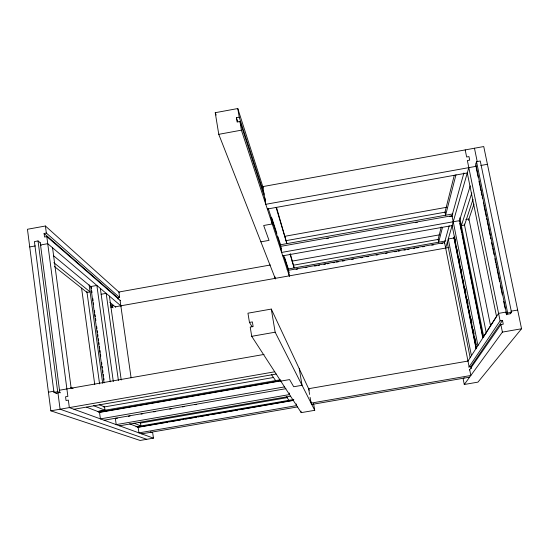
<?xml version="1.0" encoding="UTF-8"?>
<svg xmlns="http://www.w3.org/2000/svg" width="549" height="549" viewBox="0 0 549 549"><rect width="100%" height="100%" fill="white"/><g stroke="black" fill="none" stroke-linecap="round" stroke-linejoin="round"><path stroke-width="0.82" d="M441.266 226.963L438.123 239.433L438.672 242.212L442.473 227.396M454.291 175.261L444.992 212.182L445.596 215.222L455.993 174.671M444.374 243.166L449.199 225.817M451.731 216.725L463.912 172.935M445.548 248.416L468.812 167.644M475.825 163.986L476.532 161.68L480.272 161.001L511.503 312.299L510.652 313.506M453.934 238.726L454.682 236.283M459.197 221.638L470.232 185.83M471.811 192.974L461.373 225.618L464.536 225.056L473.018 199.362M468.475 220.307L473.965 204.07M483.655 336.462L496.468 316.471M468.091 360.892L498.581 313.383L506.212 312.045L505.938 312.45M468.839 367.24L500.105 320.856L467.364 160.541L469.683 160.123L468.956 156.575L466.636 156.993L465.195 149.911M470.658 366.924L502.493 320.438L503.261 324.185L500.873 324.603L469.491 369.999M506.418 314.783L507.66 312.971L511.503 312.299M464.18 377.678L463.212 379.078L464.276 384.492L477.953 382.131L521.55 328.762L483.744 146.549L262.793 186.605L263.987 193.673M464.276 384.492L502.404 332.104L521.55 328.762M275.447 278.988L218.77 134.327L215.242 112.696L237.786 108.544L263.252 188.026M265.572 200.234L239.954 121.501L237.127 122.022L236.406 117.692L239.227 117.177L264.453 195.094M218.77 134.327L241.402 130.168L289.488 276.353M119.716 292.775L45.409 226.01L27.45 229.262L50.831 410.824L140.105 440.456L153.452 438.15L152.677 432.749L150.289 431.83M120.567 300.742L46.802 236.605L44.551 237.01L44.092 233.476L46.336 233.064L119.641 297.517L117.911 297.839L118.104 299.219M40.297 242.823L38.039 240.936L34.415 241.594L53.96 392.363L56.719 393.448M29.728 246.94L35.328 245.925M476.257 166.299L265.791 204.31L264.591 197.215M480.8 165.475L487.423 164.281M267.342 209.025L467.281 172.956L496.55 316.547M284.952 236.276L446.831 207.254M260.892 241.841L269.031 240.38L263.671 225.495L272.249 223.951L271.117 217.28M286.056 240.647L445.424 212.099M279.736 244.909L452.85 213.918M326.765 238.589L328.446 238.287M415.62 222.688L417.309 222.386M449.624 216.601L452.15 216.155M465.785 219.525L468.928 218.962L490.607 326.01M282.735 255.82L452.129 225.57L476.505 347.778M101.112 294.264L106.177 293.358L118.406 380.464M270.348 265.002L118.865 292.013L119.648 297.524M292.02 261.139L439.543 234.835M293.276 265.236L438.63 239.343M287.031 269.209L445.905 240.922M296.014 269.346L297.771 269.037M305.299 267.699L306.987 267.397M314.584 266.045L316.313 265.737M317.96 265.442L319.642 265.14M323.862 264.392L325.584 264.083M327.238 263.788L328.954 263.486M333.147 262.738L334.856 262.436M336.523 262.141L338.232 261.832M342.425 261.091L344.127 260.782M351.71 259.437L353.405 259.135M360.988 257.783L362.683 257.481M366.897 256.733L368.585 256.431M376.161 255.086L377.87 254.777M385.432 253.432L387.155 253.13M394.704 251.785L396.433 251.476M398.08 251.181L399.809 250.872M403.975 250.131L405.718 249.822M407.351 249.534L409.094 249.225M413.253 248.484L414.996 248.169M416.622 247.88L418.372 247.572M422.524 246.83L424.281 246.522M431.795 245.183L433.566 244.868M441.067 243.53L442.844 243.214M113.609 305.326L112.216 305.573L112.463 307.303L110.871 307.584M115.249 306.802L448.917 247.482M309.334 390.222L271.295 309.073L247.949 313.198L249.459 322.428L252.142 326.806M249.459 322.428L252.375 321.913L253.13 326.531L250.214 327.053L251.723 336.317L301.216 412.642L314.728 410.309L313.575 403.556M251.723 336.317L275.159 332.2L314.728 410.309M48.429 392.178L54.166 391.169M59.498 390.236L264.042 354.434M510.79 311.242L517.666 310.041M53.96 392.363L57.679 391.712L60.404 392.803M56.108 393.208L59.8 392.562L40.242 242.775M510.508 313.712L506.693 314.378L475.798 164.076M500.105 320.856L502.493 320.438M50.831 410.824L274.726 371.79M73.95 409.273L276.181 374.034M103.734 407.049L273.45 377.499M99.149 404.675L104.543 406.912L104.996 410.233L97.427 411.551L280.299 379.784M280.868 380.622L99.493 412.169L100.412 418.88L284.526 386.901M98.738 412.567L280.601 380.931M280.772 381.116L289.577 379.585L293.708 386.75L302.06 385.302L299.239 368.688M104.118 420.225L285.905 388.685M117.445 418.173L115.338 418.304L116.216 424.624L289.501 394.58L289.241 392.995M128.404 416.272L130.086 415.977M141.045 414.076L142.733 413.781M153.693 411.88L155.381 411.585M169.71 409.094L171.398 408.806M182.357 406.905L184.039 406.61M194.998 404.709L196.686 404.414M308.346 388.754L467.981 361.057M119.504 425.818L290.538 396.172M140.599 423.046L287.34 397.613M135.953 426.813L293.845 399.466M293.152 400.269L138.115 427.115L138.931 432.88L296.652 405.601L296.371 403.954M137.525 427.41L167.905 422.154M169.538 421.872L180.525 419.964M182.172 419.683L183.888 419.381M185.541 419.1L196.508 417.199M198.182 416.911L209.128 415.017M210.816 414.721L237.772 410.055M239.419 409.767L292.535 400.571M141.656 433.868L297.51 406.926M311.763 404.455L469.601 377.17M146.775 439.303L60.081 409.211L57.954 392.885M153.452 438.15L69.346 407.598L68.357 400.125L66.045 400.523L65.557 396.797L67.87 396.392L46.802 236.605M86.653 407.2L100.179 412.436M129.605 423.828L138.458 427.252M133.826 423.135L140.921 425.949L140.51 423.059L138.931 422.414M93.454 405.587L104.996 410.233M70.732 387.436L73.086 388.452M54.358 266.464L87.023 292.445L90.098 291.896L53.829 262.662M110.459 305.663L113.108 307.831M110.342 304.029L112.977 306.198M41.154 245.506L40.53 244.984L47.736 243.687L121.24 306.157M53.733 255.909L91.354 287.038M109.841 302.327L115.777 307.241M44.092 233.476L118.008 297.922M286.537 396.776L288.959 400.31M271.419 374.473L275.605 380.601M215.242 112.696L216.148 115.091M236.406 117.692L237.751 121.754M268.214 208.352L281.452 249.033M283.572 255.546L289.131 272.64M271.872 218.022L276.868 233.469M277.924 236.722L280.82 245.664M284.506 257.049L288.451 269.243M276.133 207.597L286.901 243.626L276.483 207.33M290.057 254.187L294.168 267.939L290.291 253.713M474.466 148.237L477.156 161.296M476.532 161.68L507.66 312.971M475.743 165.496L476.045 166.978M476.216 167.809L478.172 177.327M478.968 181.191L479.826 185.37M480.066 186.55L480.931 190.736M481.199 192.061L481.885 195.403M482.228 197.077L482.571 198.745M483.34 202.471L483.683 204.153M483.95 205.436L486.27 216.718M486.613 218.399L486.956 220.074M487.21 221.322L488.075 225.502M488.336 226.778L490.133 235.535M490.477 237.202L490.82 238.877M491.609 242.699L492.467 246.892M492.707 248.073L494.086 254.763M494.875 258.627L495.74 262.82M495.973 263.959L496.831 268.138M497.12 269.525L498.492 276.229M498.725 277.334L499.583 281.513M500.386 285.446L502.328 294.895M503.659 301.374L505.08 308.27M505.897 312.264L506.26 314.001M500.873 324.603L502.404 332.104M464.324 224.026L486.311 333.078M459.801 217.823L483.758 336.997M483.024 337.724L459.506 220.643L281.616 252.437L280.587 246.384L452.012 215.709L477.953 345.527M459.815 223.429L461.716 232.9M462.004 234.327L482.715 337.45M454.606 236.248L454.929 237.868M455.121 238.829L455.457 240.51M457.296 249.754L457.633 251.435M458.978 258.16L459.815 262.36M461.153 269.079L461.489 270.76M463.335 280.004L463.672 281.685M465.01 288.41L465.854 292.61M467.192 299.335L468.029 303.535M469.374 310.254L469.711 311.935M471.049 318.66L471.886 322.86M473.231 329.585L474.068 333.785M474.906 337.985L476.251 344.71M476.278 348.78L454.174 237.937L448.265 238.987L471.419 355.704M453.803 237.175L475.976 348.361M447.291 242.356L470.143 357.694M471.371 368.667L470.946 366.506L469.121 366.821L444.553 242.528L288.376 270.321L289.323 275.859M469.69 369.703L470.836 375.482L311.084 403.11L310.096 397.339M311.345 402.012L311.626 403.645M308.62 388.706L309.602 394.457M300.955 411.098L301.216 412.642M274.939 276.785L275.2 278.37M237.786 108.544L239.227 117.177M239.954 121.501L241.402 130.168M271.295 309.073L275.159 332.2M120.046 300.289L131.094 377.829M109.402 296.103L121.219 379.99M100.33 288.39L113.32 381.514M110.267 381.802L96.871 285.446L90.757 286.544L104.049 382.886M91.175 286.722L91.436 288.609M91.765 290.956L91.999 292.651M92.815 298.574L93.083 300.502M93.399 302.815L93.632 304.503M94.49 310.7L94.723 312.402M95.039 314.666L95.306 316.649M95.547 318.345L95.855 320.595M96.672 326.525L96.953 328.542M97.255 330.759L97.489 332.454M97.77 334.492L98.003 336.187M98.36 338.74L98.594 340.435M98.895 342.617L99.129 344.312M99.417 346.385L99.65 348.087M99.945 350.241L100.234 352.334M100.467 354.03L100.762 356.171M101.64 362.525L101.874 364.227M102.169 366.334L102.402 368.029M102.697 370.177L102.986 372.263M103.287 374.425L103.521 376.12M103.802 378.192L104.035 379.887M89.137 284.897L102.69 383.332M86.893 291.512L99.568 383.881M81.588 288.177L94.737 384.52M52.553 247.777L71.178 388.349M45.409 226.01L46.336 233.064M38.039 240.936L57.679 391.712"/></g></svg>
